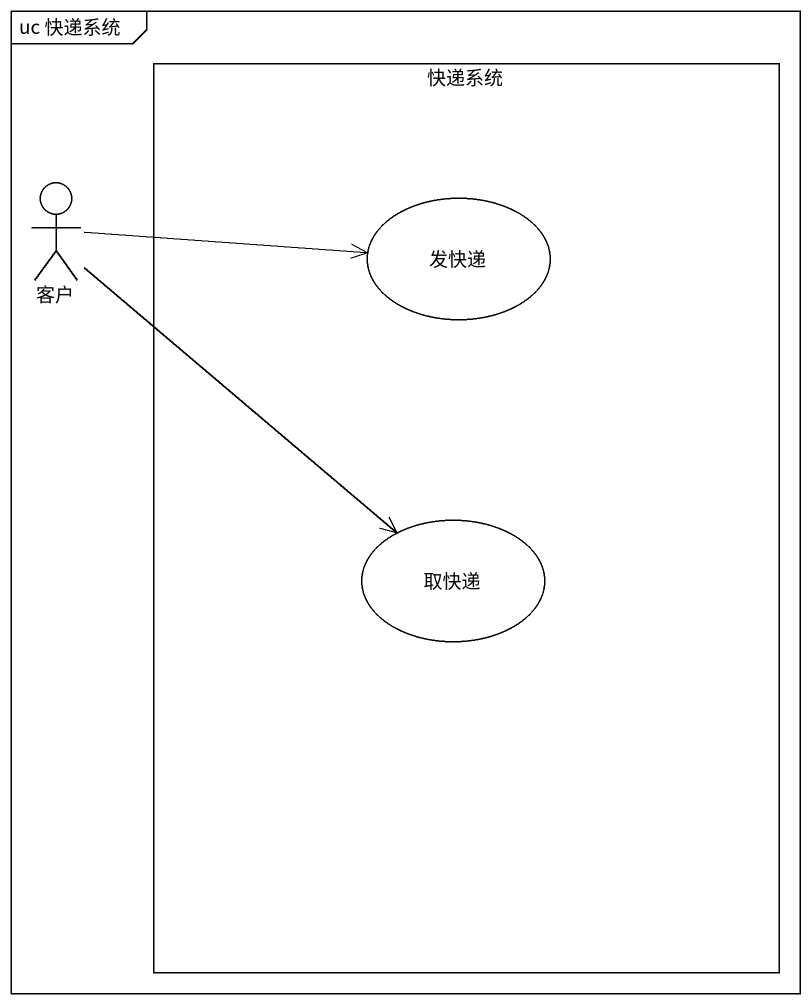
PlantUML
@startuml
mainframe uc 快递系统
rectangle 快递系统 {
  usecase 发快递
  usecase 取快递
}
actor 客户
客户 -right-> 发快递
客户 --> 取快递
@enduml
